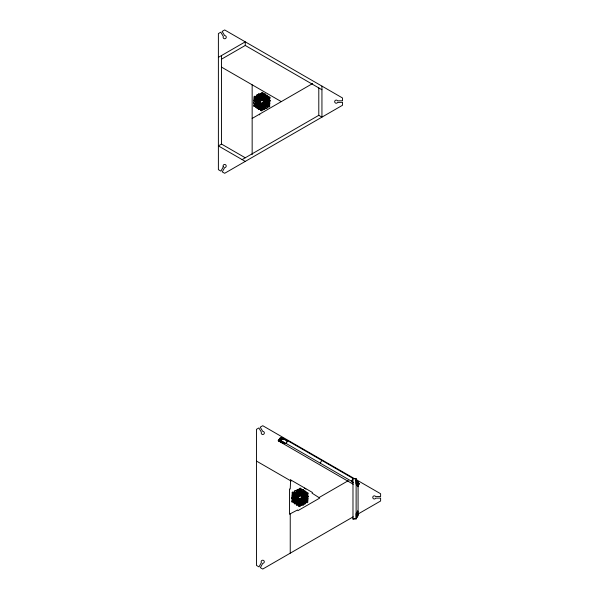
<?xml version="1.0" encoding="UTF-8"?>
<svg xmlns="http://www.w3.org/2000/svg" width="599" height="599" viewBox="0 0 599 599"><rect width="100%" height="100%" fill="white"/><g stroke="black" fill="none" stroke-linecap="round" stroke-linejoin="round"><path stroke-width="0.9" d="M356.442 480.967L356.45 479.237L356.607 481.252M356.772 481.536L356.937 480.091M356.922 485.265L356.929 483.543M357.251 485.834L357.259 484.112M357.588 484.673L357.581 486.403L359.235 483.73L357.648 482.824M260.767 104.668L260.939 102.968A1.572 1.572 0 0 1 261.194 100.198A1.572 1.572 0 0 1 263.425 101.755A1.572 1.572 0 0 1 260.962 102.908M261.224 100.123L261.396 98.416M262.332 104.825L262.504 103.125M299.305 495.875L299.478 494.175M300.586 498.877L300.413 500.584L298.856 500.427M278.228 440.767L280.122 438.049L278.228 440.767L353.253 484.254M278.557 440.767L283.612 443.522L278.887 440.767L280.452 438.049L282.354 438.97M278.887 440.767L280.781 438.049M284.188 443.664L279.538 440.767L281.103 438.049L283.013 438.97M279.538 440.767L281.433 438.049M279.868 440.767L284.922 443.522L280.19 440.767L281.762 438.049L285.244 439.891M280.19 440.767L282.092 438.049M280.519 440.767L285.251 443.522L280.946 440.827L282.511 438.109L287.805 440.804L353.058 478.474L351.598 481.446L353.148 482.337M280.946 440.827L282.84 438.109M281.275 440.827L285.903 443.522L287.475 440.804M285.903 443.522L287.805 440.804M320.225 463.147L321.798 460.429M351.598 481.446L353.058 478.474M356.278 480.518L357.828 481.409L356.263 484.127L357.82 486.717L359.235 483.73M356.427 484.411L357.828 481.409M356.69 484.748L358.254 482.03L355.873 480.668M356.847 485.033L358.254 482.03M357.011 485.317L358.584 482.599L357.176 485.594M357.341 485.879L358.906 483.168L357.506 486.163M356.278 518.697L352.983 518.966L356.278 518.697L356.263 513.425L356.442 518.412L356.757 512.572L356.937 517.566L357.086 512.003L357.259 516.997L357.408 511.434L357.588 516.428L357.738 510.872L357.753 516.143L358.075 515.589L358.075 485.43M218.388 57.354L245.261 41.84L245.261 45.464L321.94 89.738M221.533 59.166L245.261 45.464M252.157 118.437L312.633 83.523M221.533 55.535L221.533 144.074L218.388 145.894L245.261 161.408M242.116 159.596L318.795 115.322L318.795 87.918M319.267 497.432L348.304 480.668M353.208 516.825L262.751 569.05L260.363 567.672L262.751 563.345A1.565 1.565 0 0 0 264.264 561.473A1.565 1.565 0 0 0 262.16 560.32A1.565 1.565 0 0 0 261.381 562.588L259 566.886L256.469 565.426L256.469 429.333L258.865 427.956L261.411 432.186A1.565 1.565 0 0 0 262.28 434.425A1.565 1.565 0 0 0 264.331 433.182A1.565 1.565 0 0 0 262.751 431.377L260.221 427.169L262.751 425.709L354.743 478.818M358.015 514.047L380.612 501.004L380.612 498.083L375.7 498.173A1.565 1.565 0 0 1 373.349 498.638A1.565 1.565 0 0 1 373.297 496.234A1.565 1.565 0 0 1 375.67 496.601L380.612 496.511L380.612 493.748L356.098 479.597M286.816 440.804L282.511 438.109M284.27 443.522L279.209 440.767M352.983 518.966L352.983 478.676L356.12 478.676L356.27 484.134L356.12 481.821M356.435 480.802L357.992 481.693M356.038 480.945L358.419 482.315M353.313 482.622L351.92 482.015M318.795 115.322L321.94 117.134L321.94 86.106M221.608 67.17L281.283 101.62M221.533 144.074L245.261 157.777M286.24 443.522L351.486 481.192M256.469 461.065L291.144 481.087M281.762 438.049L284.128 439.426M304.704 488.387L304.404 488.192A10.205 10.205 0 0 1 305.932 489.106M259.434 114.237L259.831 114.911M357.76 481.506L358.075 482.659M356.12 478.676L356.12 518.966M290.238 514.077L290.238 553.184M252.157 84.803L252.157 154.639M262.751 102.04A0.981 0.981 0 0 1 262.617 102.257M261.112 100.991A0.981 0.981 0 0 1 261.531 100.699M257.48 100.205A0.981 0.981 0 0 1 256.162 101.283M255.751 100.984A0.981 0.981 0 0 1 255.893 99.606A0.981 0.981 0 0 1 257.271 99.741M262.751 103.275A0.981 0.981 0 0 1 263.538 104.675A0.981 0.981 0 0 1 261.95 104.937A0.981 0.981 0 0 1 262.25 103.357M264.249 107.453A0.981 0.981 0 0 1 262.639 107.438A0.981 0.981 0 0 1 263.208 105.933A0.981 0.981 0 0 1 264.429 106.981M269.79 104.481A0.981 0.981 0 0 1 269.73 102.534M259.082 104.031A0.981 0.981 0 0 1 259.824 102.654A0.981 0.981 0 0 1 260.954 103.724A0.981 0.981 0 0 1 259.637 104.54M258.491 107.363A0.981 0.981 0 0 1 259.876 108.269A0.981 0.981 0 0 1 258.469 109.145A0.981 0.981 0 0 1 258.274 107.498M257.3 105.057A0.981 0.981 0 0 1 258.858 105.005A0.981 0.981 0 0 1 258.506 106.525M257.75 106.547A0.981 0.981 0 0 1 257.128 105.783M263.845 96.581A0.981 0.981 0 0 1 263.35 97.884M263.111 97.959A0.981 0.981 0 0 1 262.856 97.966M262.602 97.907A0.981 0.981 0 0 1 262.085 96.521A0.981 0.981 0 0 1 263.523 96.192M256.043 105.761A0.981 0.981 0 0 1 254.53 105.402A0.981 0.981 0 0 1 255.264 104.031A0.981 0.981 0 0 1 256.402 105.095M263.845 98.64A0.981 0.981 0 0 1 264.661 99.966A0.981 0.981 0 0 1 263.171 100.415M262.774 99.778A0.981 0.981 0 0 1 263.343 98.723M265.507 102.092A0.981 0.981 0 0 1 264.571 103.23A0.981 0.981 0 0 1 263.56 102.152M263.919 101.493A0.981 0.981 0 0 1 265.11 101.456M266.548 97.959A0.981 0.981 0 0 1 265.784 98.58M265.282 98.535A0.981 0.981 0 0 1 265.222 96.724M265.724 96.641A0.981 0.981 0 0 1 266.592 97.457M260.153 98.64A0.981 0.981 0 0 1 261.741 98.273A0.981 0.981 0 0 1 261.471 99.883M260.969 99.966A0.981 0.981 0 0 1 260.101 99.149M255.421 107.056A0.981 0.981 0 0 1 256.791 106.832A0.981 0.981 0 0 1 257.016 108.202M255.204 101.568A0.981 0.981 0 0 1 255.144 103.2A0.981 0.981 0 0 1 253.662 102.526M253.654 102.272A0.981 0.981 0 0 1 254.223 101.471M253.677 98.768A0.981 0.981 0 0 1 254.815 99.704A0.981 0.981 0 0 1 253.736 100.714M256.612 97.33A0.981 0.981 0 0 1 256.117 98.625M255.369 98.655A0.981 0.981 0 0 1 254.8 97.39A0.981 0.981 0 0 1 256.065 96.813M262.534 108.726A0.981 0.981 0 0 1 261.598 109.864A0.981 0.981 0 0 1 260.595 108.786M260.947 108.127A0.981 0.981 0 0 1 262.145 108.09M260.018 106.877A0.981 0.981 0 0 1 260.535 105.304A0.981 0.981 0 0 1 261.741 106.435A0.981 0.981 0 0 1 260.198 107.049M268.337 101.493A0.981 0.981 0 0 1 268.412 100.168A0.981 0.981 0 0 1 269.737 100.13A0.981 0.981 0 0 1 269.894 101.448M263.35 109.917A0.981 0.981 0 0 1 265.005 108.891M267.042 105.664A0.981 0.981 0 0 1 268.105 104.533A0.981 0.981 0 0 1 268.929 105.858A0.981 0.981 0 0 1 267.431 106.308M265.364 108.134A0.981 0.981 0 0 1 265.881 106.562A0.981 0.981 0 0 1 267.094 107.693A0.981 0.981 0 0 1 265.552 108.307M264.983 105.798A0.981 0.981 0 0 1 264.533 104.308A0.981 0.981 0 0 1 266.091 104.256A0.981 0.981 0 0 1 265.739 105.776M259.015 99.12A0.981 0.981 0 0 1 257.495 98.768A0.981 0.981 0 0 1 258.236 97.39A0.981 0.981 0 0 1 259.367 98.461M268.127 96.372A0.981 0.981 0 0 1 266.75 96.237A0.981 0.981 0 0 1 266.884 94.852M267.895 97.345A0.981 0.981 0 0 1 269.273 98.086A0.981 0.981 0 0 1 268.202 99.217A0.981 0.981 0 0 1 267.386 97.899M262.954 94.927A0.981 0.981 0 0 1 261.396 94.979M261.179 94.26A0.981 0.981 0 0 1 262.257 93.377A0.981 0.981 0 0 1 263.133 94.455M265.627 95.555A0.981 0.981 0 0 1 264.189 95.728A0.981 0.981 0 0 1 264.144 94.283A0.981 0.981 0 0 1 265.589 94.365M258.513 96.08A0.981 0.981 0 0 1 257.256 96.649A0.981 0.981 0 0 1 256.679 95.383A0.981 0.981 0 0 1 257.944 94.814M258.169 94.934A0.981 0.981 0 0 1 258.566 95.57M260.46 93.826A0.981 0.981 0 0 1 259.382 94.702A0.981 0.981 0 0 1 258.506 93.631M300.698 498.009A0.981 0.981 0 0 1 300.346 498.271M299.058 496.96A0.981 0.981 0 0 1 299.193 496.743M301.656 500.352A0.981 0.981 0 0 1 300.069 500.727A0.981 0.981 0 0 1 300.339 499.117M301.087 499.094A0.981 0.981 0 0 1 301.709 499.851M308.133 500.232A0.981 0.981 0 0 1 306.995 499.289A0.981 0.981 0 0 1 308.073 498.286M299.036 499.222A0.981 0.981 0 0 1 298.684 500.143M297.965 500.36A0.981 0.981 0 0 1 297.149 499.034A0.981 0.981 0 0 1 298.639 498.585M296.183 503.445A0.981 0.981 0 0 1 297.621 503.272A0.981 0.981 0 0 1 297.666 504.717A0.981 0.981 0 0 1 296.22 504.635M296.527 500.464A0.981 0.981 0 0 1 296.587 502.276M296.086 502.359A0.981 0.981 0 0 1 295.217 501.543M295.262 501.034A0.981 0.981 0 0 1 296.28 500.405M303.588 495.658A0.981 0.981 0 0 1 304.928 495.118A0.981 0.981 0 0 1 305.348 496.504A0.981 0.981 0 0 1 303.933 496.803M297.89 497.507A0.981 0.981 0 0 1 296.7 497.544M296.303 496.908A0.981 0.981 0 0 1 297.239 495.77A0.981 0.981 0 0 1 298.25 496.848M306.059 498.009A0.981 0.981 0 0 1 305.917 499.394A0.981 0.981 0 0 1 304.539 499.252M304.329 498.795A0.981 0.981 0 0 1 305.872 497.836M293.914 501.648A0.981 0.981 0 0 1 292.537 500.914A0.981 0.981 0 0 1 293.607 499.776A0.981 0.981 0 0 1 294.423 501.101M302.72 494.969A0.981 0.981 0 0 1 301.986 496.346A0.981 0.981 0 0 1 300.848 495.276A0.981 0.981 0 0 1 302.173 494.46M299.253 491.712A0.981 0.981 0 0 1 298.519 493.082A0.981 0.981 0 0 1 297.381 492.019M297.561 491.539A0.981 0.981 0 0 1 299.118 491.494M304.509 493.943A0.981 0.981 0 0 1 302.952 493.995A0.981 0.981 0 0 1 303.304 492.475A0.981 0.981 0 0 1 304.681 493.217M298.579 495.545A0.981 0.981 0 0 1 298.467 494.048A0.981 0.981 0 0 1 299.964 494.19A0.981 0.981 0 0 1 299.552 495.643M293.899 502.494A0.981 0.981 0 0 1 294.925 504.148M293.473 497.507A0.981 0.981 0 0 1 293.398 498.825A0.981 0.981 0 0 1 292.072 498.87A0.981 0.981 0 0 1 291.915 497.552M292.095 497.365A0.981 0.981 0 0 1 293.285 497.327M292.02 494.519A0.981 0.981 0 0 1 292.08 496.459M294.768 493.329A0.981 0.981 0 0 1 293.705 494.467A0.981 0.981 0 0 1 292.881 493.142A0.981 0.981 0 0 1 294.371 492.692M300.631 504.74A0.981 0.981 0 0 1 299.552 505.623A0.981 0.981 0 0 1 298.676 504.545M298.856 504.073A0.981 0.981 0 0 1 300.413 504.021M299.208 501.093A0.981 0.981 0 0 1 299.777 502.359A0.981 0.981 0 0 1 298.512 502.928M297.965 502.419A0.981 0.981 0 0 1 298.953 501.034M306.606 497.425A0.981 0.981 0 0 1 306.493 495.927A0.981 0.981 0 0 1 307.991 496.077A0.981 0.981 0 0 1 307.587 497.522M301.349 505.174A0.981 0.981 0 0 1 302.428 504.298A0.981 0.981 0 0 1 303.304 505.369M306.441 500.345A0.981 0.981 0 0 1 307.01 501.61A0.981 0.981 0 0 1 305.745 502.187M305.198 501.67A0.981 0.981 0 0 1 305.685 500.367M303.289 502.92A0.981 0.981 0 0 1 304.786 502.471A0.981 0.981 0 0 1 304.831 504.029M303.633 504.066A0.981 0.981 0 0 1 303.244 503.43M302.794 499.88A0.981 0.981 0 0 1 304.307 500.232A0.981 0.981 0 0 1 303.573 501.603A0.981 0.981 0 0 1 302.443 500.539M296.318 493.149A0.981 0.981 0 0 1 297.418 494.385A0.981 0.981 0 0 1 295.839 494.864A0.981 0.981 0 0 1 296.071 493.224M306.389 491.944A0.981 0.981 0 0 1 305.018 492.168A0.981 0.981 0 0 1 304.794 490.798M305.767 493.239A0.981 0.981 0 0 1 307.324 493.718A0.981 0.981 0 0 1 306.291 494.976M305.812 494.796A0.981 0.981 0 0 1 305.408 493.905M300.863 490.873A0.981 0.981 0 0 1 299.665 490.91M299.268 490.274A0.981 0.981 0 0 1 300.211 489.128A0.981 0.981 0 0 1 301.215 490.207M296.445 490.866A0.981 0.981 0 0 1 295.928 492.438A0.981 0.981 0 0 1 294.715 491.307A0.981 0.981 0 0 1 296.258 490.693M298.459 489.084A0.981 0.981 0 0 1 296.805 490.109M223.3 166.829L220.919 171.127L218.388 169.667L218.388 33.574L220.776 32.196L223.33 36.427A1.565 1.565 0 0 0 224.198 38.665A1.565 1.565 0 0 0 226.25 37.43A1.565 1.565 0 0 0 224.67 35.618L222.139 31.41L224.67 29.95L342.531 97.996L342.531 100.759L337.589 100.849A1.565 1.565 0 0 0 335.215 100.475A1.565 1.565 0 0 0 335.26 102.878A1.565 1.565 0 0 0 337.619 102.414L342.531 102.324L342.531 105.252L224.67 173.291L222.281 171.913L224.67 167.585A1.565 1.565 0 0 0 226.175 165.721A1.565 1.565 0 0 0 224.078 164.56A1.565 1.565 0 0 0 223.3 166.829M290.627 479.881L290.238 488.971L289.452 488.971L289.452 514.197L297.516 509.989L297.913 510.67L319.754 498.061L312.079 493.172L312.476 492.498L290.627 479.881M253.909 106.165A0.981 0.981 0 0 0 255.511 105.589A0.981 0.981 0 0 0 254.208 104.496A0.981 0.981 0 0 0 253.909 106.165M254.036 103.417A0.981 0.981 0 0 0 255.631 102.841A0.981 0.981 0 0 0 254.335 101.748A0.981 0.981 0 0 0 254.036 103.417M254.163 100.677A0.981 0.981 0 0 0 255.758 100.093A0.981 0.981 0 0 0 254.455 99A0.981 0.981 0 0 0 254.163 100.677M254.283 97.929A0.981 0.981 0 0 0 255.885 97.352A0.981 0.981 0 0 0 254.582 96.252A0.981 0.981 0 0 0 254.283 97.929M256.222 107.648A0.981 0.981 0 0 0 257.825 107.071A0.981 0.981 0 0 0 256.522 105.971A0.981 0.981 0 0 0 256.222 107.648M256.35 104.9A0.981 0.981 0 0 0 257.952 104.323A0.981 0.981 0 0 0 256.649 103.23A0.981 0.981 0 0 0 256.35 104.9M256.477 102.159A0.981 0.981 0 0 0 258.072 101.575A0.981 0.981 0 0 0 256.776 100.482A0.981 0.981 0 0 0 256.477 102.159M256.597 99.412A0.981 0.981 0 0 0 258.199 98.835A0.981 0.981 0 0 0 256.896 97.734A0.981 0.981 0 0 0 256.597 99.412M256.724 96.664A0.981 0.981 0 0 0 258.326 96.087A0.981 0.981 0 0 0 257.023 94.994A0.981 0.981 0 0 0 256.724 96.664M258.536 109.13A0.981 0.981 0 0 0 260.138 108.546A0.981 0.981 0 0 0 258.835 107.453A0.981 0.981 0 0 0 258.536 109.13M258.663 106.382A0.981 0.981 0 0 0 260.266 105.806A0.981 0.981 0 0 0 258.963 104.705A0.981 0.981 0 0 0 258.663 106.382M258.79 103.634A0.981 0.981 0 0 0 260.385 103.058A0.981 0.981 0 0 0 259.09 101.965A0.981 0.981 0 0 0 258.79 103.634M258.918 100.894A0.981 0.981 0 0 0 260.513 100.31A0.981 0.981 0 0 0 259.21 99.217A0.981 0.981 0 0 0 258.918 100.894M259.038 98.146A0.981 0.981 0 0 0 260.64 97.57A0.981 0.981 0 0 0 259.337 96.469A0.981 0.981 0 0 0 259.038 98.146M259.165 95.398A0.981 0.981 0 0 0 260.767 94.822A0.981 0.981 0 0 0 259.464 93.729A0.981 0.981 0 0 0 259.165 95.398M261.606 94.133A0.981 0.981 0 0 0 263.201 93.556A0.981 0.981 0 0 0 261.905 92.463A0.981 0.981 0 0 0 261.606 94.133M261.478 96.881A0.981 0.981 0 0 0 263.081 96.304A0.981 0.981 0 0 0 261.778 95.211A0.981 0.981 0 0 0 261.478 96.881M261.359 99.629A0.981 0.981 0 0 0 262.954 99.052A0.981 0.981 0 0 0 261.651 97.951A0.981 0.981 0 0 0 261.359 99.629M261.104 105.117A0.981 0.981 0 0 0 262.706 104.54A0.981 0.981 0 0 0 261.404 103.447A0.981 0.981 0 0 0 261.104 105.117M260.977 107.865A0.981 0.981 0 0 0 262.579 107.288A0.981 0.981 0 0 0 261.276 106.188A0.981 0.981 0 0 0 260.977 107.865M260.857 110.605A0.981 0.981 0 0 0 262.452 110.029A0.981 0.981 0 0 0 261.157 108.936A0.981 0.981 0 0 0 260.857 110.605M263.298 109.347A0.981 0.981 0 0 0 264.893 108.763A0.981 0.981 0 0 0 263.59 107.67A0.981 0.981 0 0 0 263.298 109.347M263.418 106.6A0.981 0.981 0 0 0 265.02 106.023A0.981 0.981 0 0 0 263.717 104.922A0.981 0.981 0 0 0 263.418 106.6M263.545 103.852A0.981 0.981 0 0 0 265.147 103.275A0.981 0.981 0 0 0 263.845 102.182A0.981 0.981 0 0 0 263.545 103.852M263.672 101.111A0.981 0.981 0 0 0 265.267 100.527A0.981 0.981 0 0 0 263.972 99.434A0.981 0.981 0 0 0 263.672 101.111M263.792 98.363A0.981 0.981 0 0 0 265.394 97.787A0.981 0.981 0 0 0 264.092 96.686A0.981 0.981 0 0 0 263.792 98.363M263.919 95.615A0.981 0.981 0 0 0 265.522 95.039A0.981 0.981 0 0 0 264.219 93.946A0.981 0.981 0 0 0 263.919 95.615M266.233 97.098A0.981 0.981 0 0 0 267.835 96.521A0.981 0.981 0 0 0 266.533 95.421A0.981 0.981 0 0 0 266.233 97.098M266.113 99.846A0.981 0.981 0 0 0 267.708 99.262A0.981 0.981 0 0 0 266.405 98.169A0.981 0.981 0 0 0 266.113 99.846M265.986 102.586A0.981 0.981 0 0 0 267.581 102.01A0.981 0.981 0 0 0 266.285 100.917A0.981 0.981 0 0 0 265.986 102.586M265.859 105.334A0.981 0.981 0 0 0 267.461 104.758A0.981 0.981 0 0 0 266.158 103.664A0.981 0.981 0 0 0 265.859 105.334M265.731 108.082A0.981 0.981 0 0 0 267.334 107.498A0.981 0.981 0 0 0 266.031 106.405A0.981 0.981 0 0 0 265.731 108.082M268.172 106.817A0.981 0.981 0 0 0 269.775 106.24A0.981 0.981 0 0 0 268.472 105.139A0.981 0.981 0 0 0 268.172 106.817M268.3 104.069A0.981 0.981 0 0 0 269.902 103.492A0.981 0.981 0 0 0 268.599 102.399A0.981 0.981 0 0 0 268.3 104.069M268.427 101.328A0.981 0.981 0 0 0 270.022 100.744A0.981 0.981 0 0 0 268.726 99.651A0.981 0.981 0 0 0 268.427 101.328M268.554 98.58A0.981 0.981 0 0 0 270.149 98.004A0.981 0.981 0 0 0 268.846 96.903A0.981 0.981 0 0 0 268.554 98.58M265.844 101.044A0.981 0.981 0 0 0 267.394 100.34A0.981 0.981 0 0 0 266.016 99.352A0.981 0.981 0 0 0 265.844 101.044M258.611 101.793A0.981 0.981 0 0 0 260.161 101.089A0.981 0.981 0 0 0 258.783 100.1A0.981 0.981 0 0 0 258.611 101.793M266.637 103.672A0.981 0.981 0 0 0 268.187 102.976A0.981 0.981 0 0 0 266.81 101.98A0.981 0.981 0 0 0 266.637 103.672M256.731 103.792A0.981 0.981 0 0 0 258.281 103.095A0.981 0.981 0 0 0 256.904 102.1A0.981 0.981 0 0 0 256.731 103.792M259.704 97.158A0.981 0.981 0 0 0 261.254 96.454A0.981 0.981 0 0 0 259.869 95.466A0.981 0.981 0 0 0 259.704 97.158M299.043 498.668A1.572 1.572 0 0 0 301.514 497.514A1.572 1.572 0 0 0 299.283 495.957A1.572 1.572 0 0 0 299.043 498.668M291.99 501.925A0.981 0.981 0 0 0 293.592 501.341A0.981 0.981 0 0 0 292.29 500.247A0.981 0.981 0 0 0 291.99 501.925M292.117 499.177A0.981 0.981 0 0 0 293.72 498.6A0.981 0.981 0 0 0 292.417 497.499A0.981 0.981 0 0 0 292.117 499.177M292.245 496.429A0.981 0.981 0 0 0 293.839 495.852A0.981 0.981 0 0 0 292.544 494.759A0.981 0.981 0 0 0 292.245 496.429M292.372 493.688A0.981 0.981 0 0 0 293.967 493.104A0.981 0.981 0 0 0 292.664 492.011A0.981 0.981 0 0 0 292.372 493.688M294.311 503.4A0.981 0.981 0 0 0 295.906 502.823A0.981 0.981 0 0 0 294.603 501.73A0.981 0.981 0 0 0 294.311 503.4M294.431 500.659A0.981 0.981 0 0 0 296.033 500.083A0.981 0.981 0 0 0 294.73 498.982A0.981 0.981 0 0 0 294.431 500.659M294.558 497.911A0.981 0.981 0 0 0 296.161 497.335A0.981 0.981 0 0 0 294.858 496.242A0.981 0.981 0 0 0 294.558 497.911M294.686 495.163A0.981 0.981 0 0 0 296.28 494.587A0.981 0.981 0 0 0 294.985 493.494A0.981 0.981 0 0 0 294.686 495.163M294.805 492.423A0.981 0.981 0 0 0 296.408 491.846A0.981 0.981 0 0 0 295.105 490.746A0.981 0.981 0 0 0 294.805 492.423M296.625 504.882A0.981 0.981 0 0 0 298.22 504.306A0.981 0.981 0 0 0 296.924 503.212A0.981 0.981 0 0 0 296.625 504.882M296.752 502.142A0.981 0.981 0 0 0 298.347 501.558A0.981 0.981 0 0 0 297.044 500.464A0.981 0.981 0 0 0 296.752 502.142M296.872 499.394A0.981 0.981 0 0 0 298.474 498.817A0.981 0.981 0 0 0 297.171 497.717A0.981 0.981 0 0 0 296.872 499.394M296.999 496.646A0.981 0.981 0 0 0 298.594 496.069A0.981 0.981 0 0 0 297.299 494.976A0.981 0.981 0 0 0 296.999 496.646M297.126 493.905A0.981 0.981 0 0 0 298.721 493.321A0.981 0.981 0 0 0 297.418 492.228A0.981 0.981 0 0 0 297.126 493.905M297.246 491.158A0.981 0.981 0 0 0 298.849 490.581A0.981 0.981 0 0 0 297.546 489.48A0.981 0.981 0 0 0 297.246 491.158M299.687 489.892A0.981 0.981 0 0 0 301.29 489.316A0.981 0.981 0 0 0 299.987 488.222A0.981 0.981 0 0 0 299.687 489.892M299.567 492.64A0.981 0.981 0 0 0 301.162 492.056A0.981 0.981 0 0 0 299.859 490.963A0.981 0.981 0 0 0 299.567 492.64M299.44 495.38A0.981 0.981 0 0 0 301.035 494.804A0.981 0.981 0 0 0 299.74 493.711A0.981 0.981 0 0 0 299.44 495.38M299.186 500.876A0.981 0.981 0 0 0 300.788 500.3A0.981 0.981 0 0 0 299.485 499.199A0.981 0.981 0 0 0 299.186 500.876M299.066 503.617A0.981 0.981 0 0 0 300.661 503.04A0.981 0.981 0 0 0 299.365 501.947A0.981 0.981 0 0 0 299.066 503.617M298.938 506.365A0.981 0.981 0 0 0 300.541 505.788A0.981 0.981 0 0 0 299.238 504.695A0.981 0.981 0 0 0 298.938 506.365M301.379 505.099A0.981 0.981 0 0 0 302.974 504.523A0.981 0.981 0 0 0 301.679 503.43A0.981 0.981 0 0 0 301.379 505.099M301.507 502.359A0.981 0.981 0 0 0 303.101 501.775A0.981 0.981 0 0 0 301.799 500.682A0.981 0.981 0 0 0 301.507 502.359M301.626 499.611A0.981 0.981 0 0 0 303.229 499.034A0.981 0.981 0 0 0 301.926 497.934A0.981 0.981 0 0 0 301.626 499.611M301.754 496.863A0.981 0.981 0 0 0 303.356 496.286A0.981 0.981 0 0 0 302.053 495.193A0.981 0.981 0 0 0 301.754 496.863M301.881 494.123A0.981 0.981 0 0 0 303.476 493.539A0.981 0.981 0 0 0 302.181 492.445A0.981 0.981 0 0 0 301.881 494.123M302.001 491.375A0.981 0.981 0 0 0 303.603 490.798A0.981 0.981 0 0 0 302.3 489.697A0.981 0.981 0 0 0 302.001 491.375M304.322 492.857A0.981 0.981 0 0 0 305.917 492.273A0.981 0.981 0 0 0 304.614 491.18A0.981 0.981 0 0 0 304.322 492.857M304.195 495.598A0.981 0.981 0 0 0 305.789 495.021A0.981 0.981 0 0 0 304.494 493.928A0.981 0.981 0 0 0 304.195 495.598M304.067 498.346A0.981 0.981 0 0 0 305.67 497.769A0.981 0.981 0 0 0 304.367 496.668A0.981 0.981 0 0 0 304.067 498.346M303.948 501.093A0.981 0.981 0 0 0 305.542 500.509A0.981 0.981 0 0 0 304.24 499.416A0.981 0.981 0 0 0 303.948 501.093M303.82 503.834A0.981 0.981 0 0 0 305.415 503.257A0.981 0.981 0 0 0 304.12 502.164A0.981 0.981 0 0 0 303.82 503.834M306.261 502.568A0.981 0.981 0 0 0 307.856 501.992A0.981 0.981 0 0 0 306.561 500.899A0.981 0.981 0 0 0 306.261 502.568M306.381 499.828A0.981 0.981 0 0 0 307.983 499.252A0.981 0.981 0 0 0 306.681 498.151A0.981 0.981 0 0 0 306.381 499.828M306.508 497.08A0.981 0.981 0 0 0 308.111 496.504A0.981 0.981 0 0 0 306.808 495.41A0.981 0.981 0 0 0 306.508 497.08M306.636 494.332A0.981 0.981 0 0 0 308.23 493.756A0.981 0.981 0 0 0 306.935 492.663A0.981 0.981 0 0 0 306.636 494.332M294.019 496.915A0.981 0.981 0 0 0 295.569 496.219A0.981 0.981 0 0 0 294.191 495.231A0.981 0.981 0 0 0 294.019 496.915M300.96 503.437A0.981 0.981 0 0 0 302.51 502.741A0.981 0.981 0 0 0 301.132 501.745A0.981 0.981 0 0 0 300.96 503.437M300.458 493.539A0.981 0.981 0 0 0 302.008 492.842A0.981 0.981 0 0 0 300.631 491.846A0.981 0.981 0 0 0 300.458 493.539M302.046 498.802A0.981 0.981 0 0 0 303.596 498.106A0.981 0.981 0 0 0 302.218 497.11A0.981 0.981 0 0 0 302.046 498.802M294.813 499.551A0.981 0.981 0 0 0 296.363 498.847A0.981 0.981 0 0 0 294.985 497.859A0.981 0.981 0 0 0 294.813 499.551M302.345 491.539A0.981 0.981 0 0 0 303.895 490.836A0.981 0.981 0 0 0 302.51 489.847A0.981 0.981 0 0 0 302.345 491.539"/></g></svg>
